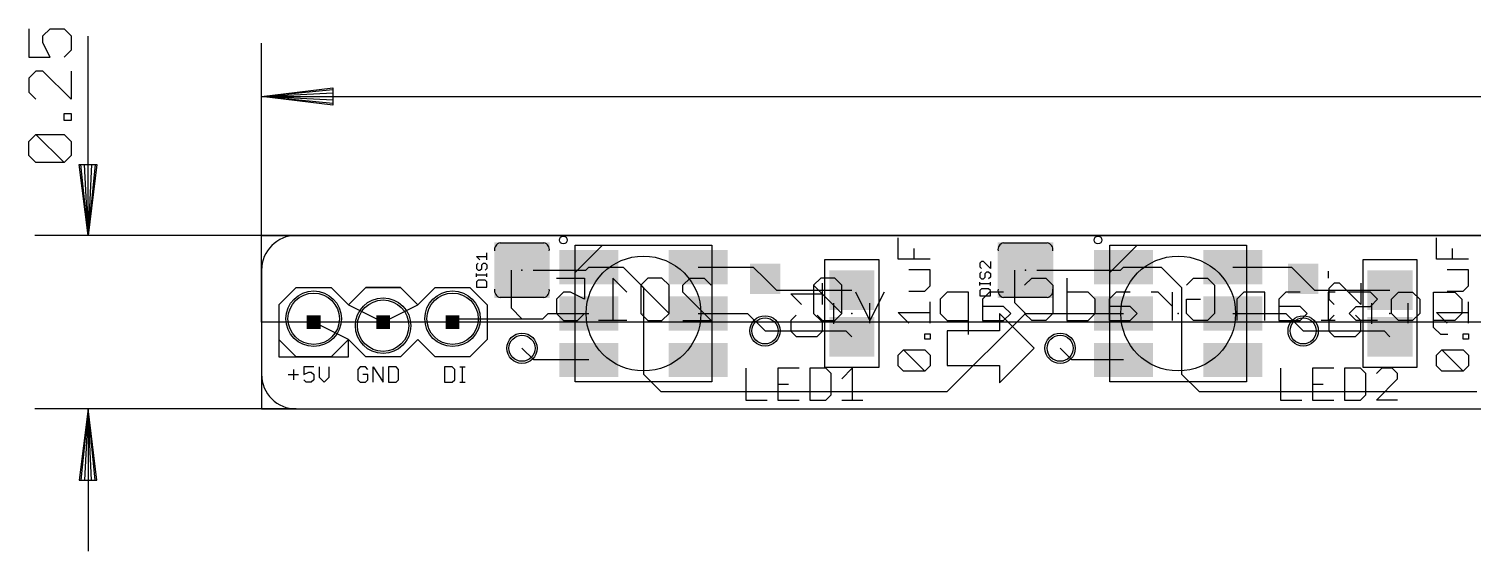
# Model space of a CAD drawing. Extents: x -0.34 to 8.85, y -0.2 to 0.55.
# Drawn here: x -0.335 to 1.743, y -0.205 to 0.547 of the extents above; entities that cross this region are included whole.
import ezdxf

# ---------------------------------------------------------------- set-up
doc = ezdxf.new("R2010")
doc.units = 0
for name, color, linetype in [('1', 22, 'CONTINUOUS'), ('16', 175, 'CONTINUOUS'), ('17', 82, 'CONTINUOUS'), ('18', 82, 'CONTINUOUS'), ('19', 53, 'CONTINUOUS'), ('20', 7, 'CONTINUOUS'), ('21', 253, 'CONTINUOUS'), ('23', 7, 'CONTINUOUS'), ('25', 253, 'CONTINUOUS'), ('26', 253, 'CONTINUOUS'), ('27', 253, 'CONTINUOUS'), ('29', 253, 'CONTINUOUS'), ('31', 253, 'CONTINUOUS'), ('39', 22, 'CONTINUOUS'), ('51', 253, 'CONTINUOUS')]:
    doc.layers.add(name, color=color, linetype=linetype)

# ---------------------------------------------------------------- blocks, each defined once
blk = doc.blocks.new('RECT')
blk.add_solid([(-0.5, -0.5), (0.5, -0.5), (-0.5, 0.5), (0.5, 0.5)])
blk = doc.blocks.new('ROUNDP')
blk.add_circle((0, 0), 0.5)
blk = doc.blocks.new('SQUAREV')
blk.add_solid([(-0.5, -0.5), (0.5, -0.5), (-0.5, 0.5), (0.5, 0.5)])
blk = doc.blocks.new('ROUNDV')
blk.add_circle((0, 0), 0.5)

msp = doc.modelspace()

# ---------------------------------------------------------------- linework, layer by layer
at = {"layer": '1'}
for p, q in [((0.359217, 0.2), (0.359217, 0.145783)), ((0.391248, 0.2), (0.466831, 0.2)), ((0.466831, 0.2), (0.47126, 0.204429)), ((0.47126, 0.204429), (0.520571, 0.204429)), ((0.520571, 0.204429), (0.55, 0.175)), ((0.62874, 0.204429), (0.708071, 0.204429)), ((0.708071, 0.204429), (0.725, 0.1875)), ((0.725, 0.1875), (0.741535, 0.170965)), ((1.084217, 0.2), (1.084217, 0.153283)), ((1.116248, 0.2), (1.236831, 0.2)), ((1.236831, 0.2), (1.24126, 0.204429)), ((1.24126, 0.204429), (1.295571, 0.204429)), ((1.295571, 0.204429), (1.325, 0.175)), ((1.39874, 0.204429), (1.483071, 0.204429)), ((1.483071, 0.204429), (1.5, 0.1875)), ((1.5, 0.1875), (1.516535, 0.170965)), ((0.55, 0.175), (0.55, 0.05)), ((0.741535, 0.170965), (0.85, 0.170965)), ((1.325, 0.175), (1.325, 0.05)), ((1.516535, 0.170965), (1.625, 0.170965)), ((0.359217, 0.145783), (0.375, 0.13)), ((1.084217, 0.153283), (1.1, 0.1375)), ((0.275, 0.13), (0.375, 0.13)), ((0.375, 0.13), (0.405, 0.13)), ((0.405, 0.13), (0.4125, 0.1375)), ((0.4125, 0.1375), (0.47126, 0.1375)), ((0.62874, 0.1375), (0.7, 0.1375)), ((0.7, 0.1375), (0.725, 0.1125)), ((0.9875, 0.025), (1.1, 0.1375)), ((1.1, 0.1375), (1.24126, 0.1375)), ((1.39874, 0.1375), (1.475, 0.1375)), ((1.475, 0.1375), (1.5, 0.1125)), ((0.725, 0.1125), (0.841535, 0.1125)), ((0.841535, 0.1125), (0.85, 0.104035)), ((1.5, 0.1125), (1.616535, 0.1125)), ((1.616535, 0.1125), (1.625, 0.104035)), ((0.391929, 0.070571), (0.375, 0.0875)), ((1.166929, 0.070571), (1.15, 0.0875)), ((0.47126, 0.070571), (0.391929, 0.070571)), ((1.24126, 0.070571), (1.166929, 0.070571)), ((0.55, 0.05), (0.575, 0.025)), ((1.325, 0.05), (1.35, 0.025)), ((0.575, 0.025), (0.9875, 0.025)), ((1.35, 0.025), (1.75, 0.025))]:
    msp.add_line(p, q, dxfattribs=at)
at = {"layer": '16'}
for p, q in [((0, 0.125), (0, 0.25)), ((0, 0.25), (8.85, 0.25)), ((0.15, 0.175), (0.125, 0.15)), ((0.2, 0.175), (0.15, 0.175)), ((0.225, 0.15), (0.2, 0.175)), ((0.125, 0.15), (0.175, 0.125)), ((0.175, 0.125), (0.225, 0.15)), ((8.85, 0.125), (0, 0.125)), ((0, 0.125), (0, 0)), ((8.85, 0.125), (0, 0.125)), ((0.075, 0.125), (0.025, 0.125)), ((0.025, 0.125), (0.025, 0.075)), ((0.125, 0.1), (0.075, 0.125)), ((0.125, 0.075), (0.125, 0.1)), ((0.025, 0.075), (0.125, 0.075)), ((0, 0), (8.85, 0))]:
    msp.add_line(p, q, dxfattribs=at)
at = {"layer": '19'}
for p, q in [((-0.33517, 0.547493), (-0.33517, 0.506792)), ((-0.31482, 0.537318), (-0.304644, 0.547493)), ((-0.304644, 0.547493), (-0.284293, 0.547493)), ((-0.284293, 0.547493), (-0.274118, 0.537318)), ((-0.31482, 0.527143), (-0.31482, 0.537318)), ((-0.304644, 0.506792), (-0.31482, 0.527143)), ((-0.274118, 0.537318), (-0.274118, 0.516967)), ((-0.25, 0.25), (-0.25, 0.536854)), ((0, 0.2), (0, 0.526772)), ((-0.33517, 0.506792), (-0.304644, 0.506792)), ((-0.274118, 0.516967), (-0.284293, 0.506792)), ((-0.324995, 0.486721), (-0.33517, 0.476546)), ((-0.31482, 0.486721), (-0.324995, 0.486721)), ((-0.274118, 0.44602), (-0.31482, 0.486721)), ((-0.274118, 0.486721), (-0.274118, 0.44602)), ((-0.33517, 0.476546), (-0.33517, 0.456195)), ((0, 0.45), (0.102362, 0.462569)), ((0, 0.45), (0.102362, 0.460236)), ((0.102362, 0.462569), (0.102362, 0.437431)), ((-0.33517, 0.456195), (-0.324995, 0.44602)), ((0, 0.45), (0.102362, 0.455118)), ((0, 0.45), (8.85, 0.45)), ((0.102362, 0.437431), (0, 0.45)), ((0.102362, 0.444882), (0, 0.45)), ((0.102362, 0.439764), (0, 0.45)), ((-0.284293, 0.415634), (-0.284293, 0.425809)), ((-0.284293, 0.425809), (-0.274118, 0.425809)), ((-0.274118, 0.425809), (-0.274118, 0.415634)), ((-0.33517, 0.385388), (-0.324995, 0.395564)), ((-0.324995, 0.395564), (-0.284293, 0.395564)), ((-0.284293, 0.354862), (-0.324995, 0.395564)), ((-0.274118, 0.415634), (-0.284293, 0.415634)), ((-0.284293, 0.395564), (-0.274118, 0.385388)), ((-0.33517, 0.365038), (-0.33517, 0.385388)), ((-0.274118, 0.385388), (-0.274118, 0.365038)), ((-0.324995, 0.354862), (-0.33517, 0.365038)), ((-0.284293, 0.354862), (-0.324995, 0.354862)), ((-0.274118, 0.365038), (-0.284293, 0.354862)), ((-0.25, 0.25), (-0.262569, 0.352362)), ((-0.262569, 0.352362), (-0.237431, 0.352362)), ((-0.25, 0.25), (-0.260236, 0.352362)), ((-0.25, 0.25), (-0.255118, 0.352362)), ((-0.237431, 0.352362), (-0.25, 0.25)), ((-0.244882, 0.352362), (-0.25, 0.25)), ((-0.239764, 0.352362), (-0.25, 0.25)), ((0.05, 0.25), (-0.326772, 0.25)), ((0.05, 0), (-0.326772, 0)), ((-0.25, 0), (-0.262569, -0.102362)), ((-0.25, 0), (-0.260236, -0.102362)), ((-0.25, 0), (-0.255118, -0.102362)), ((-0.25, 0), (-0.25, -0.204724)), ((-0.237431, -0.102362), (-0.25, 0)), ((-0.244882, -0.102362), (-0.25, 0)), ((-0.239764, -0.102362), (-0.25, 0)), ((-0.262569, -0.102362), (-0.237431, -0.102362))]:
    msp.add_line(p, q, dxfattribs=at)
at = {"layer": '20'}
for p, q in [((8.8, 0.25), (0.05, 0.25)), ((0, 0.2), (0, 0.05)), ((0.05, 0), (8.8, 0))]:
    msp.add_line(p, q, dxfattribs=at)
for centre, start, end in [((0.05, 0.2), 90, 180), ((0.05, 0.05), 180, 270)]:
    msp.add_arc(centre, 0.05, start, end, dxfattribs=at)
at = {"layer": '21'}
for p, q in [((0.343504, 0.23937), (0.406496, 0.23937)), ((0.451575, 0.196555), (0.451575, 0.235925)), ((0.451575, 0.235925), (0.490945, 0.235925)), ((0.490945, 0.235925), (0.451575, 0.196555)), ((0.490945, 0.235925), (0.648425, 0.235925)), ((0.648425, 0.235925), (0.648425, 0.039075)), ((1.068504, 0.23937), (1.131496, 0.23937)), ((1.221575, 0.196555), (1.221575, 0.235925)), ((1.221575, 0.235925), (1.260945, 0.235925)), ((1.260945, 0.235925), (1.221575, 0.196555)), ((1.260945, 0.235925), (1.418425, 0.235925)), ((1.418425, 0.235925), (1.418425, 0.039075)), ((0.451575, 0.039075), (0.451575, 0.196555)), ((1.221575, 0.039075), (1.221575, 0.196555)), ((0.05, 0.175), (0.025, 0.15)), ((0.05, 0.175), (0.1, 0.175)), ((0.1, 0.175), (0.125, 0.15)), ((0.125, 0.15), (0.15, 0.175)), ((0.15, 0.175), (0.2, 0.175)), ((0.2, 0.175), (0.225, 0.15)), ((0.225, 0.15), (0.25, 0.175)), ((0.25, 0.175), (0.3, 0.175)), ((0.3, 0.175), (0.325, 0.15)), ((0.025, 0.15), (0.025, 0.1)), ((0.325, 0.15), (0.325, 0.1)), ((0.406496, 0.16063), (0.343504, 0.16063)), ((1.131496, 0.16063), (1.068504, 0.16063)), ((0.025, 0.1), (0.05, 0.075)), ((0.125, 0.1), (0.1, 0.075)), ((0.15, 0.075), (0.125, 0.1)), ((0.225, 0.1), (0.2, 0.075)), ((0.25, 0.075), (0.225, 0.1)), ((0.325, 0.1), (0.3, 0.075)), ((0.1, 0.075), (0.05, 0.075)), ((0.2, 0.075), (0.15, 0.075)), ((0.3, 0.075), (0.25, 0.075)), ((0.648425, 0.039075), (0.451575, 0.039075)), ((1.418425, 0.039075), (1.221575, 0.039075))]:
    msp.add_line(p, q, dxfattribs=at)
for centre, radius in [((0.434488, 0.243327), 0.005567), ((1.204488, 0.243327), 0.005567), ((0.55, 0.1375), 0.082677), ((1.32, 0.1375), 0.082677)]:
    msp.add_circle(centre, radius, dxfattribs=at)
for centre, radius, start, end in [((0.345469, 0.22953), 0.010034, 101.290827, 191.329037), ((0.404535, 0.229533), 0.010031, 348.651845, 78.72829), ((1.070469, 0.22953), 0.010034, 101.290827, 191.329037), ((1.129535, 0.229533), 0.010031, 348.651845, 78.72829), ((0.345469, 0.17047), 0.010034, 168.670963, 258.709173), ((0.404531, 0.17047), 0.010034, 281.290827, 11.329037), ((1.070469, 0.17047), 0.010034, 168.670963, 258.709173), ((1.129531, 0.17047), 0.010034, 281.290827, 11.329037)]:
    msp.add_arc(centre, radius, start, end, dxfattribs=at)
at = {"layer": '23'}
for p in [(0.375, 0.2), (1.1, 0.2), (0.075, 0.125), (0.55, 0.1375), (0.85, 0.1375), (1.32, 0.1375), (1.625, 0.1375)]:
    msp.add_point(p, dxfattribs=at)
at = {"layer": '25'}
for p, q in [((0.314492, 0.214787), (0.309487, 0.219791)), ((0.309487, 0.219791), (0.3245, 0.219791)), ((0.311989, 0.210063), (0.309487, 0.207561)), ((0.316994, 0.207561), (0.319496, 0.210063)), ((0.319496, 0.210063), (0.321998, 0.210063)), ((0.321998, 0.210063), (0.3245, 0.207561)), ((0.3245, 0.214787), (0.3245, 0.224795)), ((1.036989, 0.212295), (1.034487, 0.209793)), ((1.034487, 0.209793), (1.034487, 0.204789)), ((1.039492, 0.212295), (1.036989, 0.212295)), ((1.0495, 0.202287), (1.039492, 0.212295)), ((1.0495, 0.212295), (1.0495, 0.202287)), ((0.309487, 0.207561), (0.309487, 0.202556)), ((0.309487, 0.202556), (0.311989, 0.200054)), ((0.309487, 0.190233), (0.309487, 0.195237)), ((0.3245, 0.192735), (0.309487, 0.192735)), ((0.311989, 0.200054), (0.314492, 0.200054)), ((0.314492, 0.200054), (0.316994, 0.202556)), ((0.316994, 0.202556), (0.316994, 0.207561)), ((0.3245, 0.202556), (0.321998, 0.200054)), ((0.3245, 0.207561), (0.3245, 0.202556)), ((0.3245, 0.190233), (0.3245, 0.195237)), ((1.034487, 0.204789), (1.036989, 0.202287)), ((1.036989, 0.197563), (1.034487, 0.195061)), ((1.034487, 0.195061), (1.034487, 0.190056)), ((1.034487, 0.190056), (1.036989, 0.187554)), ((1.036989, 0.187554), (1.039492, 0.187554)), ((1.039492, 0.187554), (1.041994, 0.190056)), ((1.041994, 0.195061), (1.044496, 0.197563)), ((1.041994, 0.190056), (1.041994, 0.195061)), ((1.044496, 0.197563), (1.046998, 0.197563)), ((1.046998, 0.197563), (1.0495, 0.195061)), ((1.0495, 0.190056), (1.046998, 0.187554)), ((1.0495, 0.195061), (1.0495, 0.190056)), ((0.311989, 0.185508), (0.309487, 0.183006)), ((0.309487, 0.183006), (0.309487, 0.1755)), ((0.309487, 0.1755), (0.3245, 0.1755)), ((0.321998, 0.185508), (0.311989, 0.185508)), ((0.3245, 0.183006), (0.321998, 0.185508)), ((0.3245, 0.1755), (0.3245, 0.183006)), ((0.808, 0.150539), (0.808, 0.181232)), ((1.034487, 0.177733), (1.034487, 0.182737)), ((1.0495, 0.180235), (1.034487, 0.180235)), ((1.036989, 0.173008), (1.034487, 0.170506)), ((1.034487, 0.170506), (1.034487, 0.163)), ((1.046998, 0.173008), (1.036989, 0.173008)), ((1.0495, 0.170506), (1.046998, 0.173008)), ((1.0495, 0.177733), (1.0495, 0.182737)), ((1.0495, 0.163), (1.0495, 0.170506)), ((1.544634, 0.181232), (1.536961, 0.173559)), ((1.536961, 0.173559), (1.536961, 0.158212)), ((1.552307, 0.181232), (1.544634, 0.181232)), ((1.583, 0.150539), (1.552307, 0.181232)), ((1.583, 0.181232), (1.583, 0.150539)), ((0.777307, 0.150539), (0.761961, 0.165886)), ((0.761961, 0.165886), (0.808, 0.165886)), ((1.034487, 0.163), (1.0495, 0.163)), ((1.536961, 0.158212), (1.544634, 0.150539)), ((0.769634, 0.135193), (0.761961, 0.12752)), ((0.761961, 0.12752), (0.761961, 0.112173)), ((0.808, 0.12752), (0.800327, 0.135193)), ((0.808, 0.112173), (0.808, 0.12752)), ((1.1125, 0.0875), (1.0625, 0.1375)), ((1.0625, 0.1375), (1.0625, 0.1125)), ((1.544634, 0.135193), (1.536961, 0.12752)), ((1.536961, 0.12752), (1.536961, 0.112173)), ((1.583, 0.12752), (1.575327, 0.135193)), ((1.583, 0.112173), (1.583, 0.12752)), ((0.761961, 0.112173), (0.769634, 0.1045)), ((0.769634, 0.1045), (0.800327, 0.1045)), ((0.800327, 0.1045), (0.808, 0.112173)), ((0.9875, 0.1125), (0.9875, 0.0625)), ((1.0625, 0.1125), (0.9875, 0.1125)), ((1.536961, 0.112173), (1.544634, 0.1045)), ((1.544634, 0.1045), (1.575327, 0.1045)), ((1.575327, 0.1045), (1.583, 0.112173)), ((1.0625, 0.0375), (1.1125, 0.0875)), ((0.9875, 0.0625), (1.0625, 0.0625)), ((1.0625, 0.0625), (1.0625, 0.0375)), ((0.0385, 0.049509), (0.053179, 0.049509)), ((0.04584, 0.056849), (0.04584, 0.04217)), ((0.075278, 0.060519), (0.060599, 0.060519)), ((0.060599, 0.060519), (0.060599, 0.049509)), ((0.060599, 0.049509), (0.067938, 0.053179)), ((0.064269, 0.0385), (0.060599, 0.04217)), ((0.067938, 0.053179), (0.071608, 0.053179)), ((0.071608, 0.053179), (0.075278, 0.049509)), ((0.075278, 0.04217), (0.071608, 0.0385)), ((0.075278, 0.049509), (0.075278, 0.04217)), ((0.082698, 0.060519), (0.082698, 0.04584)), ((0.082698, 0.04584), (0.090037, 0.0385)), ((0.090037, 0.0385), (0.097377, 0.04584)), ((0.097377, 0.04584), (0.097377, 0.060519)), ((0.14217, 0.060519), (0.1385, 0.056849)), ((0.1385, 0.056849), (0.1385, 0.04217)), ((0.1385, 0.04217), (0.14217, 0.0385)), ((0.149509, 0.060519), (0.14217, 0.060519)), ((0.153179, 0.049509), (0.14584, 0.049509)), ((0.153179, 0.056849), (0.149509, 0.060519)), ((0.149509, 0.0385), (0.153179, 0.04217)), ((0.153179, 0.04217), (0.153179, 0.049509)), ((0.160599, 0.0385), (0.160599, 0.060519)), ((0.160599, 0.060519), (0.175278, 0.0385)), ((0.175278, 0.0385), (0.175278, 0.060519)), ((0.182698, 0.060519), (0.182698, 0.0385)), ((0.193707, 0.060519), (0.182698, 0.060519)), ((0.197377, 0.056849), (0.193707, 0.060519)), ((0.193707, 0.0385), (0.197377, 0.04217)), ((0.197377, 0.04217), (0.197377, 0.056849)), ((0.2635, 0.060519), (0.2635, 0.0385)), ((0.274509, 0.060519), (0.2635, 0.060519)), ((0.278179, 0.056849), (0.274509, 0.060519)), ((0.274509, 0.0385), (0.278179, 0.04217)), ((0.278179, 0.04217), (0.278179, 0.056849)), ((0.285599, 0.060519), (0.292938, 0.060519)), ((0.289269, 0.0385), (0.289269, 0.060519)), ((0.697272, 0.058866), (0.697272, 0.012827)), ((0.774004, 0.058866), (0.743311, 0.058866)), ((0.743311, 0.058866), (0.743311, 0.012827)), ((0.78935, 0.058866), (0.78935, 0.012827)), ((0.81237, 0.058866), (0.78935, 0.058866)), ((0.820043, 0.051193), (0.81237, 0.058866)), ((0.820043, 0.0205), (0.820043, 0.051193)), ((0.83539, 0.04352), (0.850736, 0.058866)), ((0.850736, 0.058866), (0.850736, 0.012827)), ((1.467272, 0.058866), (1.467272, 0.012827)), ((1.544004, 0.058866), (1.513311, 0.058866)), ((1.513311, 0.058866), (1.513311, 0.012827)), ((1.55935, 0.058866), (1.55935, 0.012827)), ((1.58237, 0.058866), (1.55935, 0.058866)), ((1.590043, 0.051193), (1.58237, 0.058866)), ((1.590043, 0.0205), (1.590043, 0.051193)), ((1.613063, 0.058866), (1.60539, 0.051193)), ((1.60539, 0.012827), (1.636082, 0.04352)), ((1.628409, 0.058866), (1.613063, 0.058866)), ((1.636082, 0.051193), (1.628409, 0.058866)), ((1.636082, 0.04352), (1.636082, 0.051193)), ((0.071608, 0.0385), (0.064269, 0.0385)), ((0.14217, 0.0385), (0.149509, 0.0385)), ((0.182698, 0.0385), (0.193707, 0.0385)), ((0.2635, 0.0385), (0.274509, 0.0385)), ((0.285599, 0.0385), (0.292938, 0.0385)), ((0.743311, 0.035846), (0.758657, 0.035846)), ((1.513311, 0.035846), (1.528657, 0.035846)), ((0.697272, 0.012827), (0.727965, 0.012827)), ((0.743311, 0.012827), (0.774004, 0.012827)), ((0.78935, 0.012827), (0.81237, 0.012827)), ((0.81237, 0.012827), (0.820043, 0.0205)), ((0.83539, 0.012827), (0.866082, 0.012827)), ((1.467272, 0.012827), (1.497965, 0.012827)), ((1.513311, 0.012827), (1.544004, 0.012827)), ((1.55935, 0.012827), (1.58237, 0.012827)), ((1.58237, 0.012827), (1.590043, 0.0205)), ((1.636082, 0.012827), (1.60539, 0.012827))]:
    msp.add_line(p, q, dxfattribs=at)
at = {"layer": '26'}
for p, q in [((0.424483, 0.188552), (0.465184, 0.188552)), ((0.465184, 0.188552), (0.465184, 0.158026)), ((0.525956, 0.168201), (0.505606, 0.188552)), ((0.505606, 0.188552), (0.505606, 0.1275)), ((0.556202, 0.188552), (0.546027, 0.178377)), ((0.576553, 0.188552), (0.556202, 0.188552)), ((0.586728, 0.178377), (0.576553, 0.188552)), ((0.606799, 0.178377), (0.616974, 0.188552)), ((0.616974, 0.188552), (0.637325, 0.188552)), ((0.637325, 0.188552), (0.6475, 0.178377)), ((0.805156, 0.188552), (0.79498, 0.178377)), ((0.825506, 0.188552), (0.805156, 0.188552)), ((0.835682, 0.178377), (0.825506, 0.188552)), ((1.09884, 0.178377), (1.109015, 0.188552)), ((1.109015, 0.188552), (1.129366, 0.188552)), ((1.129366, 0.188552), (1.139541, 0.178377)), ((1.159612, 0.188552), (1.159612, 0.1275)), ((1.331799, 0.178377), (1.341974, 0.188552)), ((1.341974, 0.188552), (1.362325, 0.188552)), ((1.362325, 0.188552), (1.3725, 0.178377)), ((1.536077, 0.198727), (1.536077, 0.188552)), ((0.434658, 0.168201), (0.424483, 0.158026)), ((0.444834, 0.168201), (0.434658, 0.168201)), ((0.465184, 0.158026), (0.444834, 0.168201)), ((0.546027, 0.178377), (0.546027, 0.137675)), ((0.586728, 0.137675), (0.546027, 0.178377)), ((0.586728, 0.137675), (0.586728, 0.178377)), ((0.606799, 0.168201), (0.606799, 0.178377)), ((0.6475, 0.1275), (0.606799, 0.168201)), ((0.79498, 0.178377), (0.79498, 0.137675)), ((0.835682, 0.137675), (0.79498, 0.178377)), ((0.835682, 0.137675), (0.835682, 0.178377)), ((0.876103, 0.1275), (0.855752, 0.168201)), ((0.896453, 0.168201), (0.876103, 0.1275)), ((0.987471, 0.168201), (0.977296, 0.158026)), ((1.017997, 0.168201), (0.987471, 0.168201)), ((1.017997, 0.107149), (1.017997, 0.168201)), ((1.048243, 0.168201), (1.038068, 0.158026)), ((1.068594, 0.168201), (1.048243, 0.168201)), ((1.139541, 0.178377), (1.139541, 0.137675)), ((1.190138, 0.168201), (1.159612, 0.168201)), ((1.200313, 0.158026), (1.190138, 0.168201)), ((1.230559, 0.168201), (1.220383, 0.158026)), ((1.25091, 0.168201), (1.230559, 0.168201)), ((1.291377, 0.168201), (1.281202, 0.168201)), ((1.311728, 0.147851), (1.291377, 0.168201)), ((1.311728, 0.1275), (1.311728, 0.168201)), ((1.3725, 0.178377), (1.3725, 0.137675)), ((1.414439, 0.168201), (1.404264, 0.158026)), ((1.444966, 0.168201), (1.414439, 0.168201)), ((1.444966, 0.1275), (1.444966, 0.168201)), ((1.475211, 0.168201), (1.465036, 0.158026)), ((1.495562, 0.168201), (1.475211, 0.168201)), ((1.546252, 0.168201), (1.536077, 0.168201)), ((1.536077, 0.168201), (1.536077, 0.1275)), ((1.596849, 0.168201), (1.566322, 0.168201)), ((1.607024, 0.158026), (1.596849, 0.168201)), ((1.627094, 0.158026), (1.63727, 0.168201)), ((1.63727, 0.168201), (1.65762, 0.168201)), ((1.65762, 0.168201), (1.667796, 0.158026)), ((1.687866, 0.117325), (1.687866, 0.168201)), ((1.687866, 0.168201), (1.718392, 0.168201)), ((1.718392, 0.168201), (1.728568, 0.158026)), ((0.424483, 0.158026), (0.424483, 0.137675)), ((0.977296, 0.158026), (0.977296, 0.137675)), ((1.038068, 0.158026), (1.038068, 0.1275)), ((1.068594, 0.147851), (1.038068, 0.147851)), ((1.078769, 0.137675), (1.068594, 0.147851)), ((1.200313, 0.137675), (1.200313, 0.158026)), ((1.220383, 0.158026), (1.220383, 0.1275)), ((1.25091, 0.147851), (1.220383, 0.147851)), ((1.261085, 0.137675), (1.25091, 0.147851)), ((1.331799, 0.137675), (1.331799, 0.158026)), ((1.331799, 0.158026), (1.352149, 0.158026)), ((1.404264, 0.158026), (1.404264, 0.1275)), ((1.465036, 0.158026), (1.465036, 0.1275)), ((1.495562, 0.147851), (1.465036, 0.147851)), ((1.505737, 0.137675), (1.495562, 0.147851)), ((1.566322, 0.137675), (1.576498, 0.147851)), ((1.576498, 0.147851), (1.596849, 0.147851)), ((1.596849, 0.147851), (1.607024, 0.158026)), ((1.627094, 0.137675), (1.627094, 0.158026)), ((1.667796, 0.158026), (1.667796, 0.137675)), ((1.728568, 0.158026), (1.728568, 0.137675)), ((0.424483, 0.137675), (0.434658, 0.1275)), ((0.434658, 0.1275), (0.455009, 0.1275)), ((0.455009, 0.1275), (0.465184, 0.137675)), ((0.525956, 0.1275), (0.485255, 0.1275)), ((0.546027, 0.137675), (0.556202, 0.1275)), ((0.556202, 0.1275), (0.576553, 0.1275)), ((0.576553, 0.1275), (0.586728, 0.137675)), ((0.606799, 0.1275), (0.6475, 0.1275)), ((0.79498, 0.137675), (0.805156, 0.1275)), ((0.805156, 0.1275), (0.825506, 0.1275)), ((0.825506, 0.1275), (0.835682, 0.137675)), ((0.977296, 0.137675), (0.987471, 0.1275)), ((0.987471, 0.1275), (1.017997, 0.1275)), ((1.038068, 0.1275), (1.068594, 0.1275)), ((1.068594, 0.1275), (1.078769, 0.137675)), ((1.109015, 0.1275), (1.09884, 0.137675)), ((1.129366, 0.1275), (1.109015, 0.1275)), ((1.139541, 0.137675), (1.129366, 0.1275)), ((1.159612, 0.1275), (1.190138, 0.1275)), ((1.190138, 0.1275), (1.200313, 0.137675)), ((1.220383, 0.1275), (1.25091, 0.1275)), ((1.25091, 0.1275), (1.261085, 0.137675)), ((1.341974, 0.1275), (1.331799, 0.137675)), ((1.362325, 0.1275), (1.341974, 0.1275)), ((1.3725, 0.137675), (1.362325, 0.1275)), ((1.465036, 0.1275), (1.495562, 0.1275)), ((1.495562, 0.1275), (1.505737, 0.137675)), ((1.546252, 0.1275), (1.525901, 0.1275)), ((1.576498, 0.1275), (1.566322, 0.137675)), ((1.607024, 0.1275), (1.576498, 0.1275)), ((1.63727, 0.1275), (1.627094, 0.137675)), ((1.65762, 0.1275), (1.63727, 0.1275)), ((1.667796, 0.137675), (1.65762, 0.1275)), ((1.718392, 0.1275), (1.687866, 0.1275)), ((1.728568, 0.137675), (1.718392, 0.1275)), ((1.698042, 0.107149), (1.687866, 0.117325)), ((1.708217, 0.107149), (1.698042, 0.107149))]:
    msp.add_line(p, q, dxfattribs=at)
at = {"layer": '27'}
for p, q in [((0.916961, 0.215637), (0.916961, 0.24633)), ((0.93998, 0.215637), (0.93998, 0.230984)), ((1.691961, 0.215637), (1.691961, 0.24633)), ((1.71498, 0.215637), (1.71498, 0.230984)), ((0.963, 0.215637), (0.916961, 0.215637)), ((1.738, 0.215637), (1.691961, 0.215637)), ((0.963, 0.200291), (0.932307, 0.200291)), ((0.963, 0.177271), (0.963, 0.200291)), ((1.738, 0.200291), (1.707307, 0.200291)), ((1.738, 0.177271), (1.738, 0.200291)), ((0.932307, 0.169598), (0.955327, 0.169598)), ((0.955327, 0.169598), (0.963, 0.177271)), ((1.707307, 0.169598), (1.730327, 0.169598)), ((1.730327, 0.169598), (1.738, 0.177271)), ((0.963, 0.123559), (0.963, 0.154252)), ((1.738, 0.123559), (1.738, 0.154252)), ((0.932307, 0.123559), (0.916961, 0.138905)), ((0.916961, 0.138905), (0.963, 0.138905)), ((1.707307, 0.123559), (1.691961, 0.138905)), ((1.691961, 0.138905), (1.738, 0.138905)), ((0.955327, 0.100539), (0.955327, 0.108212)), ((0.955327, 0.108212), (0.963, 0.108212)), ((0.963, 0.108212), (0.963, 0.100539)), ((1.730327, 0.100539), (1.730327, 0.108212)), ((1.730327, 0.108212), (1.738, 0.108212)), ((1.738, 0.108212), (1.738, 0.100539)), ((0.916961, 0.07752), (0.924634, 0.085193)), ((0.924634, 0.085193), (0.955327, 0.085193)), ((0.955327, 0.0545), (0.924634, 0.085193)), ((0.963, 0.100539), (0.955327, 0.100539)), ((0.955327, 0.085193), (0.963, 0.07752)), ((1.691961, 0.07752), (1.699634, 0.085193)), ((1.699634, 0.085193), (1.730327, 0.085193)), ((1.730327, 0.0545), (1.699634, 0.085193)), ((1.738, 0.100539), (1.730327, 0.100539)), ((1.730327, 0.085193), (1.738, 0.07752)), ((0.916961, 0.062173), (0.916961, 0.07752)), ((0.963, 0.07752), (0.963, 0.062173)), ((1.691961, 0.062173), (1.691961, 0.07752)), ((1.738, 0.07752), (1.738, 0.062173)), ((0.924634, 0.0545), (0.916961, 0.062173)), ((0.955327, 0.0545), (0.924634, 0.0545)), ((0.963, 0.062173), (0.955327, 0.0545)), ((1.699634, 0.0545), (1.691961, 0.062173)), ((1.730327, 0.0545), (1.699634, 0.0545)), ((1.738, 0.062173), (1.730327, 0.0545))]:
    msp.add_line(p, q, dxfattribs=at)
at = {"layer": '39'}
for p, q in [((0.811299, 0.059823), (0.811299, 0.215177)), ((0.811299, 0.215177), (0.888701, 0.215177)), ((0.888701, 0.215177), (0.888701, 0.059823)), ((1.586299, 0.059823), (1.586299, 0.215177)), ((1.586299, 0.215177), (1.663701, 0.215177)), ((1.663701, 0.215177), (1.663701, 0.059823)), ((0.888701, 0.059823), (0.811299, 0.059823)), ((1.663701, 0.059823), (1.586299, 0.059823))]:
    msp.add_line(p, q, dxfattribs=at)
at = {"layer": '51'}
for p, q in [((0.824016, 0.1225), (0.824016, 0.1525)), ((0.875984, 0.123484), (0.875984, 0.1525)), ((1.599016, 0.1225), (1.599016, 0.1525)), ((1.650984, 0.123484), (1.650984, 0.1525))]:
    msp.add_line(p, q, dxfattribs=at)

# ---------------------------------------------------------------- block references
at = {"layer": '1'}
for p, xscale, yscale, rotation in [((0.359217, 0.2), 0.025, 0.05, 180), ((0.47126, 0.204429), 0.07874, 0.043307, 180), ((0.62874, 0.204429), 0.07874, 0.043307, 180), ((1.084217, 0.2), 0.025, 0.05, 180), ((1.24126, 0.204429), 0.07874, 0.043307, 180), ((1.39874, 0.204429), 0.07874, 0.043307, 180), ((0.85, 0.170965), 0.051181, 0.059055, 90), ((1.625, 0.170965), 0.051181, 0.059055, 90), ((0.47126, 0.1375), 0.07874, 0.043307, 180), ((0.62874, 0.1375), 0.07874, 0.043307, 180), ((1.24126, 0.1375), 0.07874, 0.043307, 180), ((1.39874, 0.1375), 0.07874, 0.043307, 180), ((0.85, 0.104035), 0.051181, 0.059055, 90), ((1.625, 0.104035), 0.051181, 0.059055, 90), ((0.47126, 0.070571), 0.07874, 0.043307, 180), ((0.62874, 0.070571), 0.07874, 0.043307, 180), ((1.24126, 0.070571), 0.07874, 0.043307, 180), ((1.39874, 0.070571), 0.07874, 0.043307, 180)]:
    msp.add_blockref('RECT', p, dxfattribs=dict(at, xscale=xscale, yscale=yscale, rotation=rotation))
at = {"layer": '1', "xscale": 0.025, "yscale": 0.05}
for p in [(0.391248, 0.2), (1.116248, 0.2)]:
    msp.add_blockref('RECT', p, dxfattribs=at)
at = {"layer": '17', "xscale": 0.074, "yscale": 0.074, "rotation": 90}
for p in [(0.075, 0.13), (0.075, 0.13), (0.275, 0.13), (0.275, 0.13), (0.175, 0.12), (0.175, 0.12)]:
    msp.add_blockref('ROUNDP', p, dxfattribs=at)
at = {"layer": '18', "xscale": 0.037622, "yscale": 0.037622}
for name, p in [('SQUAREV', (0.725, 0.1875)), ('SQUAREV', (0.725, 0.1875)), ('SQUAREV', (1.5, 0.1875)), ('SQUAREV', (1.5, 0.1875)), ('ROUNDV', (0.725, 0.1125)), ('ROUNDV', (0.725, 0.1125)), ('ROUNDV', (1.5, 0.1125)), ('ROUNDV', (1.5, 0.1125)), ('ROUNDV', (0.375, 0.0875)), ('ROUNDV', (0.375, 0.0875)), ('ROUNDV', (1.15, 0.0875)), ('ROUNDV', (1.15, 0.0875))]:
    msp.add_blockref(name, p, dxfattribs=at)
at = {"layer": '29'}
for name, p, xscale, yscale, rotation in [('RECT', (0.47126, 0.204429), 0.08474, 0.049307, 180), ('RECT', (0.62874, 0.204429), 0.08474, 0.049307, 180), ('RECT', (1.24126, 0.204429), 0.08474, 0.049307, 180), ('RECT', (1.39874, 0.204429), 0.08474, 0.049307, 180), ('RECT', (0.359217, 0.2), 0.031, 0.056, 180), ('RECT', (1.084217, 0.2), 0.031, 0.056, 180), ('RECT', (0.85, 0.170965), 0.057181, 0.065055, 90), ('RECT', (1.625, 0.170965), 0.057181, 0.065055, 90), ('ROUNDP', (0.075, 0.13), 0.08, 0.08, 90), ('ROUNDP', (0.275, 0.13), 0.08, 0.08, 90), ('ROUNDP', (0.175, 0.12), 0.08, 0.08, 90), ('RECT', (0.47126, 0.1375), 0.08474, 0.049307, 180), ('RECT', (0.62874, 0.1375), 0.08474, 0.049307, 180), ('RECT', (1.24126, 0.1375), 0.08474, 0.049307, 180), ('RECT', (1.39874, 0.1375), 0.08474, 0.049307, 180), ('RECT', (0.85, 0.104035), 0.057181, 0.065055, 90), ('RECT', (1.625, 0.104035), 0.057181, 0.065055, 90), ('RECT', (0.47126, 0.070571), 0.08474, 0.049307, 180), ('RECT', (0.62874, 0.070571), 0.08474, 0.049307, 180), ('RECT', (1.24126, 0.070571), 0.08474, 0.049307, 180), ('RECT', (1.39874, 0.070571), 0.08474, 0.049307, 180)]:
    msp.add_blockref(name, p, dxfattribs=dict(at, xscale=xscale, yscale=yscale, rotation=rotation))
for name, p, xscale, yscale in [('RECT', (0.391248, 0.2), 0.031, 0.056), ('SQUAREV', (0.725, 0.1875), 0.043622, 0.043622), ('RECT', (1.116248, 0.2), 0.031, 0.056), ('SQUAREV', (1.5, 0.1875), 0.043622, 0.043622), ('ROUNDV', (0.725, 0.1125), 0.043622, 0.043622), ('ROUNDV', (1.5, 0.1125), 0.043622, 0.043622), ('ROUNDV', (0.375, 0.0875), 0.043622, 0.043622), ('ROUNDV', (1.15, 0.0875), 0.043622, 0.043622)]:
    msp.add_blockref(name, p, dxfattribs=dict(at, xscale=xscale, yscale=yscale))
at = {"layer": '31', "xscale": 0.08, "yscale": 0.08}
for p in [(0.375, 0.2), (1.1, 0.2)]:
    msp.add_blockref('RECT', p, dxfattribs=at)
at = {"layer": '31'}
for p, xscale, yscale, rotation in [((0.47126, 0.204429), 0.07874, 0.043307, 180), ((0.62874, 0.204429), 0.07874, 0.043307, 180), ((1.24126, 0.204429), 0.07874, 0.043307, 180), ((1.39874, 0.204429), 0.07874, 0.043307, 180), ((0.85, 0.170965), 0.051181, 0.059055, 90), ((1.625, 0.170965), 0.051181, 0.059055, 90), ((0.47126, 0.1375), 0.07874, 0.043307, 180), ((0.62874, 0.1375), 0.07874, 0.043307, 180), ((1.24126, 0.1375), 0.07874, 0.043307, 180), ((1.39874, 0.1375), 0.07874, 0.043307, 180), ((0.85, 0.104035), 0.051181, 0.059055, 90), ((1.625, 0.104035), 0.051181, 0.059055, 90), ((0.47126, 0.070571), 0.07874, 0.043307, 180), ((0.62874, 0.070571), 0.07874, 0.043307, 180), ((1.24126, 0.070571), 0.07874, 0.043307, 180), ((1.39874, 0.070571), 0.07874, 0.043307, 180)]:
    msp.add_blockref('RECT', p, dxfattribs=dict(at, xscale=xscale, yscale=yscale, rotation=rotation))
at = {"layer": '51', "xscale": 0.029531, "yscale": 0.057091, "rotation": 90}
for p in [(0.849955, 0.166266), (1.624955, 0.166266), (0.849955, 0.109266), (1.624955, 0.109266)]:
    msp.add_blockref('RECT', p, dxfattribs=at)
at = {"layer": '51', "xscale": 0.02, "yscale": 0.02}
for p in [(0.075, 0.125), (0.175, 0.125), (0.275, 0.125)]:
    msp.add_blockref('RECT', p, dxfattribs=at)

doc.saveas('drawing.dxf')
